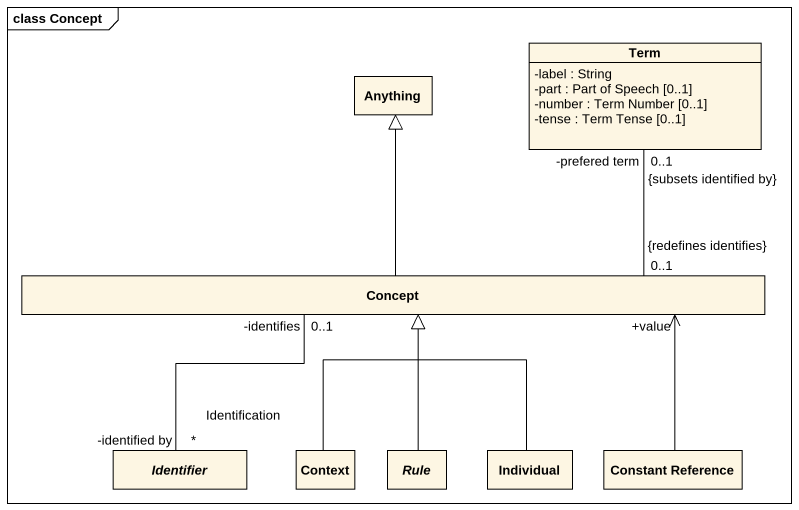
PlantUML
@startuml
mainframe class Concept
hide circle
hide empty members
skinparam classAttributeIconSize 0
class Anything
class Term {
  -label : String
  -part : Part of Speech [0..1]
  -number : Term Number [0..1]
  -tense : Term Tense [0..1]
}
class Concept
abstract class Identifier
class Context
abstract class Rule
class Individual
class "Constant Reference" as Constant_Reference
Concept -up-|> Anything
Concept "0..1\n{redefines identifies}" -up- "-prefered term\n0..1\n{subsets identified by}" Term
Identifier "-identified by\n*" -up- "-identifies\n0..1" Concept : Identification
Context -up-|> Concept
Rule -up-|> Concept
Individual -up-|> Concept
Constant_Reference -up-> "+value" Concept
@enduml
